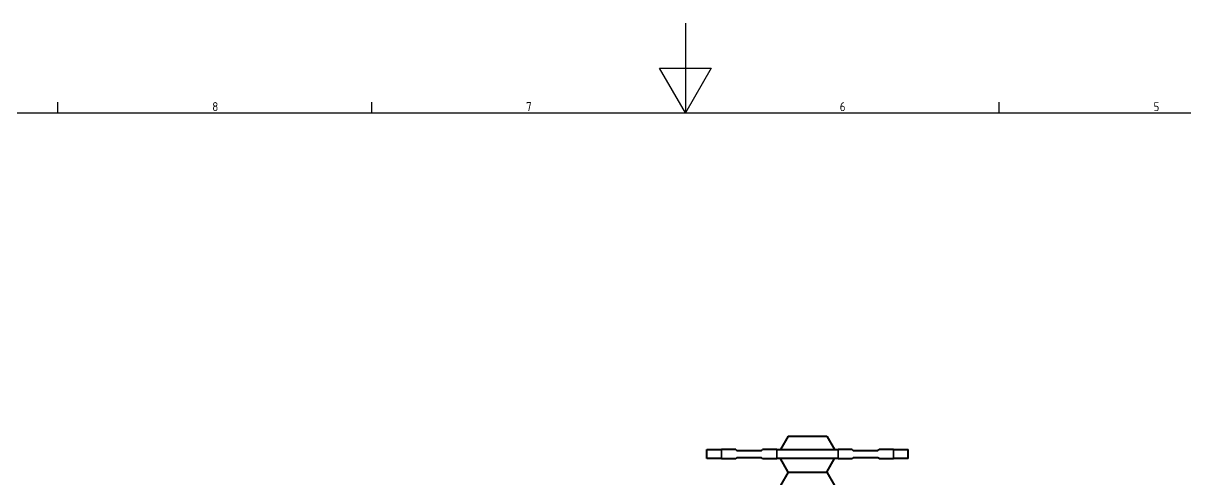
# Model space of a CAD drawing. Header units: millimetres. Extents: x 9486 to 14955, y -5687 to 1872.
# Drawn here: x 10849 to 12146, y -3225 to -2717 of the extents above; entities that cross this region are included whole.
import ezdxf

# ---------------------------------------------------------------- set-up
doc = ezdxf.new("R2010")
doc.units = ezdxf.units.MM
for name, color, linetype, lineweight in [('가시적인 것(ISO)', 3, 'Continuous', 40), ('가시적인 좁은 것(ISO)', 3, 'Continuous', 35), ('경계(ISO)', 7, 'Continuous', 25)]:
    doc.layers.add(name, color=color, linetype=linetype, lineweight=lineweight)
doc.styles.add('문자 텍스트_PSTEK_POSCO', font='isocp.shx')

# ---------------------------------------------------------------- blocks, each defined once
blk = doc.blocks.new('경계 Default Border')
at = {"layer": '경계(ISO)'}
for p, q in [((280.33, 574), (280.33, 576.4)), ((350.42, 574), (350.42, 576.4)), ((490.58, 574), (490.58, 576.4))]:
    blk.add_line(p, q, dxfattribs=at)
at = {"layer": '경계(ISO)', "flags": 128}
for points in [[(420.5, 594), (420.5, 574), (414.73, 584), (426.27, 584), (420.5, 574)], [(20, 20), (20, 574), (821, 574), (821, 20), (20, 20)]]:
    blk.add_lwpolyline(points, dxfattribs=at)
at = {"layer": '경계(ISO)', "color": 2, "char_height": 2, "attachment_point": 7, "style": '문자 텍스트_PSTEK_POSCO'}
for s, insert in [('8', (314.8, 574.38)), ('7', (384.89, 574.4)), ('6', (454.97, 574.38)), ('5', (525.05, 574.38))]:
    blk.add_mtext(s, dxfattribs=dict(at, insert=insert))

msp = doc.modelspace()

# ---------------------------------------------------------------- linework, layer by layer
at = {"layer": '가시적인 것(ISO)'}
for p, q in [((11703.228, -3177.515), (11694.568, -3192.515)), ((11703.228, -3177.515), (11746.407, -3177.515)), ((11746.407, -3177.515), (11755.068, -3192.515)), ((11612.318, -3192.515), (11628.767, -3192.515)), ((11612.318, -3202.515), (11612.318, -3192.515)), ((11628.767, -3202.515), (11612.318, -3202.515)), ((11644.818, -3192.515), (11628.767, -3192.515)), ((11628.767, -3202.515), (11644.818, -3202.515)), ((11644.818, -3192.515), (11646.009, -3193.515)), ((11646.009, -3201.515), (11644.818, -3202.515)), ((11646.009, -3193.515), (11673.626, -3193.515)), ((11673.626, -3201.515), (11646.009, -3201.515)), ((11673.626, -3193.515), (11674.818, -3192.515)), ((11674.818, -3202.515), (11673.626, -3201.515)), ((11690.616, -3192.515), (11674.818, -3192.515)), ((11674.818, -3202.515), (11690.616, -3202.515)), ((11690.616, -3192.515), (11759.02, -3192.515)), ((11759.02, -3202.515), (11690.616, -3202.515)), ((11703.228, -3217.515), (11694.568, -3202.515)), ((11746.407, -3217.515), (11755.068, -3202.515)), ((11774.818, -3192.515), (11759.02, -3192.515)), ((11759.02, -3202.515), (11774.818, -3202.515)), ((11774.818, -3192.515), (11776.009, -3193.515)), ((11776.009, -3201.515), (11774.818, -3202.515)), ((11776.009, -3193.515), (11803.626, -3193.515)), ((11803.626, -3201.515), (11776.009, -3201.515)), ((11803.626, -3193.515), (11804.818, -3192.515)), ((11804.818, -3202.515), (11803.626, -3201.515)), ((11820.868, -3192.515), (11804.818, -3192.515)), ((11804.818, -3202.515), (11820.868, -3202.515)), ((11820.868, -3192.515), (11837.318, -3192.515)), ((11837.318, -3202.515), (11820.868, -3202.515)), ((11837.318, -3202.515), (11837.318, -3192.515)), ((11703.228, -3217.515), (11694.568, -3232.515)), ((11703.228, -3217.515), (11746.407, -3217.515)), ((11746.407, -3217.515), (11755.068, -3232.515))]:
    msp.add_line(p, q, dxfattribs=at)
at = {"layer": '가시적인 좁은 것(ISO)'}
for p, q in [((11628.767, -3202.515), (11628.767, -3192.515)), ((11690.616, -3202.515), (11690.616, -3192.515)), ((11759.02, -3202.515), (11759.02, -3192.515)), ((11820.868, -3202.515), (11820.868, -3192.515))]:
    msp.add_line(p, q, dxfattribs=at)

# ---------------------------------------------------------------- block references
at = {"xscale": 5, "yscale": 5, "zscale": 5}
msp.add_blockref('경계 Default Border', (9486.075, -5686.548), dxfattribs=at)

doc.saveas('drawing.dxf')
